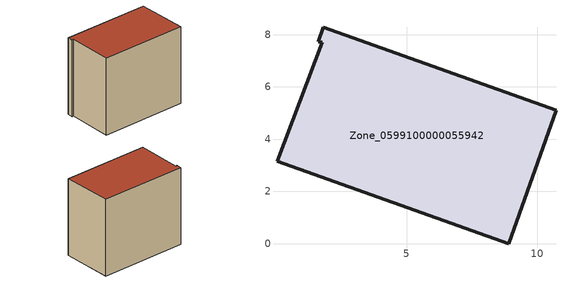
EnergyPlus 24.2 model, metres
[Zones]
Zone_0599100000055942
 floor ground (C_G): 1.77,7.71 1.62,7.72 1.81,8.27 10.72,5.1 8.91,0 0.04,3.15 z0.4
 wall outside (C_F): 10.72,5.1 1.81,8.27 1.62,7.72 1.77,7.71 0.04,3.15 8.91,0 10.72,5.1 z0.4:8.68
 roof outside (C_R): 1.62,7.72 1.77,7.71 0.04,3.15 8.91,0 10.72,5.1 1.81,8.27 z8.68
[BUILDING]
Pand.0599100000055942: North Axis=0; Terrain=City; Loads Convergence Tolerance Value=0.04; Temperature Convergence Tolerance Value=0.4; Solar Distribution=FullExterior; Maximum Number of Warmup Days=25; Minimum Number of Warmup Days=1
[Site:Location]
Rotterdam.The.Hague.AP_ZH_NLD Design_Conditions: Latitude=51.96; Longitude=4.45; Time Zone=1; Elevation=-4.5
[SITE:GROUNDTEMPERATURE:BUILDINGSURFACE]
18, 18, 18, 18, 18, 18, 18, 18, 18, 18, 18, 18
[MATERIAL] Thermal Absorptance=0.9; Solar Absorptance=0.7; Visible Absorptance=0.7
Name | Roughness | Thickness | Conductivity | Density | Specific Heat
G.TI.1975-1991 | MediumSmooth | 0.15 | 0.288461 | 540 | 1210
F.TI.1975-1991 | Rough | 0.3 | 0.230769 | 1920 | 840
R.TI.1975-1991 | MediumRough | 0.2 | 0.153846 | 1500 | 1000
[CONSTRUCTION]
C_G: G.TI.1975-1991
C_F: F.TI.1975-1991
C_R: R.TI.1975-1991
[ZONE]
Zone_0599100000055942: Type=1; Multiplier=1; Ceiling Height=Autocalculate; Volume=Autocalculate; Floor Area=autocalculate; Part of Total Floor Area=Yes
[ZONEINFILTRATION:DESIGNFLOWRATE]
Infil_Zone_0599100000055942: Zone or ZoneList or Space or SpaceList=Zone_0599100000055942; Schedule=AlwaysOn; Design Flow Rate Calculation Method=Flow/Area; Flow Rate per Floor Area=0.003; Constant Term Coefficient=1; Temperature Term Coefficient=0; Velocity Term Coefficient=0; Velocity Squared Term Coefficient=0
[HVACTEMPLATE:ZONE:IDEALLOADSAIRSYSTEM]
Zone_0599100000055942: Maximum Heating Supply Air Temperature=50; Minimum Cooling Supply Air Temperature=13; Maximum Heating Supply Air Humidity Ratio=0.0156; Minimum Cooling Supply Air Humidity Ratio=0.0077; Heating Limit=NoLimit; Cooling Limit=NoLimit; Dehumidification Control Type=ConstantSensibleHeatRatio; Cooling Sensible Heat Ratio=0.7; Dehumidification Setpoint=60; Humidification Control Type=None; Humidification Setpoint=30; Outdoor Air Method=None; Outdoor Air Flow Rate per Person=0.00944; Outdoor Air Flow Rate per Zone Floor Area=0; Outdoor Air Flow Rate per Zone=0; Demand Controlled Ventilation Type=None; Outdoor Air Economizer Type=NoEconomizer; Heat Recovery Type=None; Sensible Heat Recovery Effectiveness=0.7; Latent Heat Recovery Effectiveness=0.65
[ZONECONTROL:THERMOSTAT]
ThermostatControl_Zone_0599100000055942: Zone or ZoneList=Zone_0599100000055942; Control Type Schedule=DualSetpointControlType; Control 1=Thermostat_Zone_0599100000055942; Temperature Difference Between Cutout And Setpoint=0
[THERMOSTATSETPOINT:DUALSETPOINT]
Thermostat_Zone_0599100000055942: Heating Setpoint Temperature Schedule=HeatingSetpoint_Zone_0599100000055942; Cooling Setpoint Temperature Schedule=CoolingSetpoint_Zone_0599100000055942
[SCHEDULE:COMPACT]
HeatingSetpoint_Zone_0599100000055942: Through: 12/31, For: AllDays, Until: 24:00, 21
CoolingSetpoint_Zone_0599100000055942: Through: 12/31, For: AllDays, Until: 24:00, 24
DualSetpointControlType: Through: 12/31, For: AllDays, Until: 24:00, 4
AlwaysOn: Through: 12/31, For: AllDays, Until: 24:00, 1
